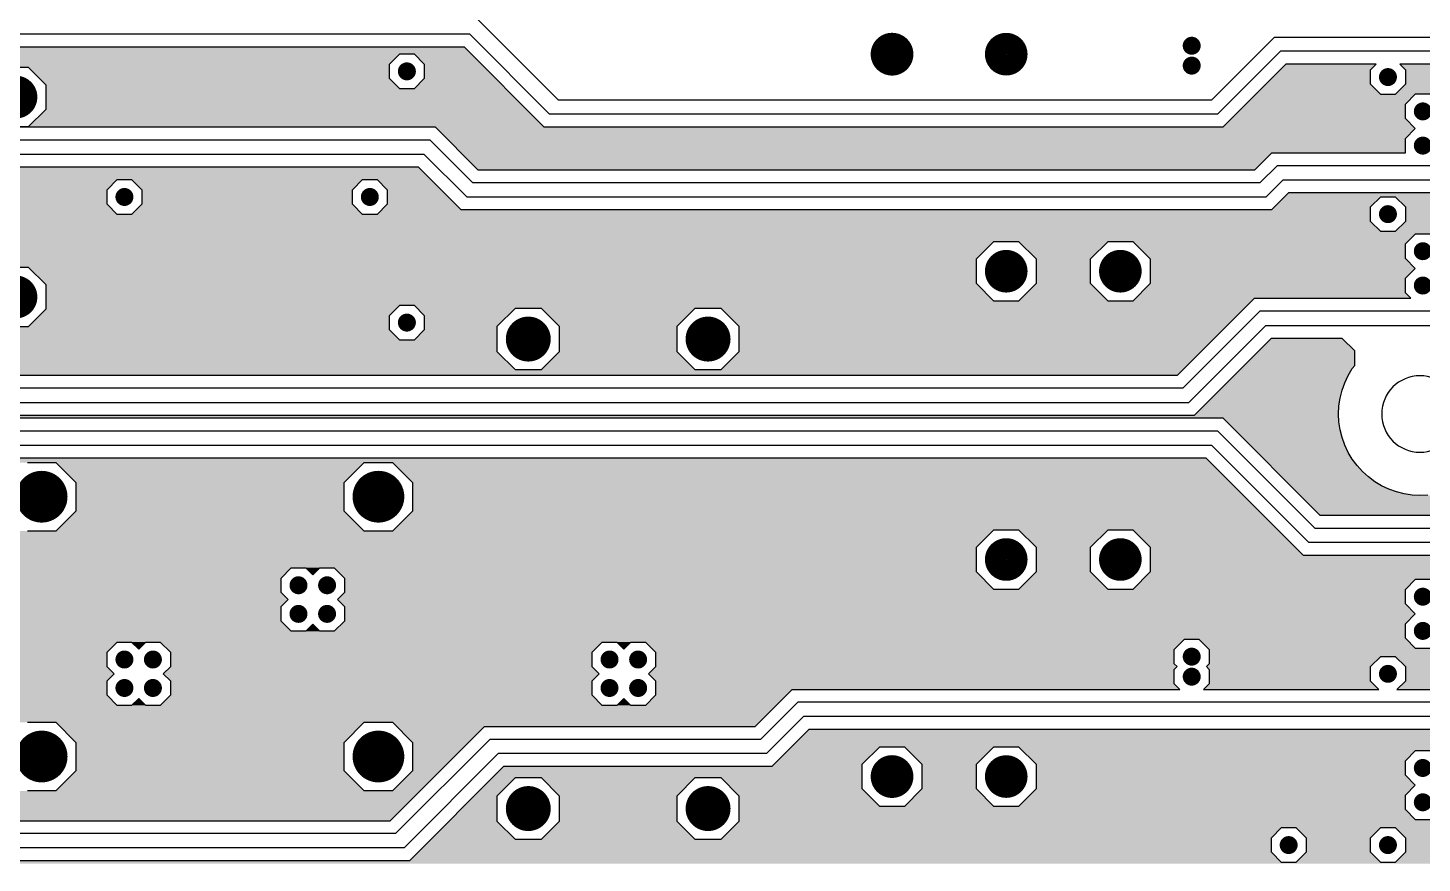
# Model space of a CAD drawing. Extents: x 295 to 953, y 10 to 290.
# Drawn here: x 591.1 to 693.4, y 134.8 to 196.1 of the extents above; entities that cross this region are included whole.
import ezdxf

# ---------------------------------------------------------------- set-up
doc = ezdxf.new("R2010")
doc.units = 0
doc.header["$LTSCALE"] = 5
doc.header["$MEASUREMENT"] = 0
doc.layers.get('0').update_dxf_attribs({"linetype": 'CONTINUOUS', "lineweight": 25})
doc.layers.add('L3-INT2_GBR', color=2, linetype='CONTINUOUS')

msp = doc.modelspace()

# ---------------------------------------------------------------- linework, layer by layer
at = {"color": 7}
for points, const_width in [([(655.31, 194.18, -1), (653.74, 194.18, -1)], 1.57), ([(663.69, 194.18, -1), (662.13, 194.18, -1)], 1.57), ([(676.86, 194.8, -1), (676.2, 194.8, -1)], 0.66), ([(619.23, 192.92, -1), (618.57, 192.92, -1)], 0.66), ([(676.86, 193.34, -1), (676.2, 193.34, -1)], 0.66), ([(590.98, 191.03, -1), (589.41, 191.03, -1)], 1.57), ([(691.27, 192.5, -1), (690.61, 192.5, -1)], 0.66), ([(693.83, 189.98, -1), (693.17, 189.98, -1)], 0.66), ([(693.83, 187.47, -1), (693.17, 187.47, -1)], 0.66), ([(598.49, 183.7, -1), (597.83, 183.7, -1)], 0.66), ([(616.51, 183.7, -1), (615.85, 183.7, -1)], 0.66), ([(691.27, 182.44, -1), (690.61, 182.44, -1)], 0.66), ([(693.83, 179.72, -1), (693.17, 179.72, -1)], 0.66), ([(663.69, 178.25, -1), (662.13, 178.25, -1)], 1.57), ([(672.07, 178.25, -1), (670.51, 178.25, -1)], 1.57), ([(590.98, 176.36, -1), (589.41, 176.36, -1)], 1.57), ([(693.83, 177.2, -1), (693.17, 177.2, -1)], 0.66), ([(619.23, 174.48, -1), (618.57, 174.48, -1)], 0.66), ([(628.64, 173.27, -1), (626.99, 173.27, -1)], 1.65), ([(641.84, 173.27, -1), (640.19, 173.27, -1)], 1.65), ([(593.03, 161.7, -1), (591.13, 161.7, -1)], 1.9), ([(617.76, 161.7, -1), (615.86, 161.7, -1)], 1.9), ([(663.69, 157.09, -1), (662.13, 157.09, -1)], 1.57), ([(672.07, 157.09, -1), (670.51, 157.09, -1)], 1.57), ([(611.27, 155.2, -1), (610.61, 155.2, -1)], 0.66), ([(613.37, 155.2, -1), (612.71, 155.2, -1)], 0.66), ([(693.83, 154.36, -1), (693.17, 154.36, -1)], 0.66), ([(611.27, 153.1, -1), (610.61, 153.1, -1)], 0.66), ([(613.37, 153.1, -1), (612.71, 153.1, -1)], 0.66), ([(693.83, 151.85, -1), (693.17, 151.85, -1)], 0.66), ([(676.86, 149.96, -1), (676.2, 149.96, -1)], 0.66), ([(598.49, 149.75, -1), (597.83, 149.75, -1)], 0.66), ([(600.58, 149.75, -1), (599.92, 149.75, -1)], 0.66), ([(634.11, 149.75, -1), (633.45, 149.75, -1)], 0.66), ([(636.21, 149.75, -1), (635.55, 149.75, -1)], 0.66), ([(676.86, 148.49, -1), (676.2, 148.49, -1)], 0.66), ([(691.27, 148.7, -1), (690.61, 148.7, -1)], 0.66), ([(598.49, 147.66, -1), (597.83, 147.66, -1)], 0.66), ([(600.58, 147.66, -1), (599.92, 147.66, -1)], 0.66), ([(634.11, 147.66, -1), (633.45, 147.66, -1)], 0.66), ([(636.21, 147.66, -1), (635.55, 147.66, -1)], 0.66), ([(593.03, 142.63, -1), (591.13, 142.63, -1)], 1.9), ([(617.76, 142.63, -1), (615.86, 142.63, -1)], 1.9), ([(655.31, 141.16, -1), (653.74, 141.16, -1)], 1.57), ([(663.69, 141.16, -1), (662.13, 141.16, -1)], 1.57), ([(693.83, 141.79, -1), (693.17, 141.79, -1)], 0.66), ([(628.64, 138.81, -1), (626.99, 138.81, -1)], 1.65), ([(641.84, 138.81, -1), (640.19, 138.81, -1)], 1.65), ([(693.83, 139.27, -1), (693.17, 139.27, -1)], 0.66), ([(683.98, 136.13, -1), (683.32, 136.13, -1)], 0.66), ([(691.27, 136.13, -1), (690.61, 136.13, -1)], 0.66)]:
    msp.add_lwpolyline(points, format="xyb", close=True, dxfattribs=dict(at, const_width=const_width))
at = {"layer": 'L3-INT2_GBR', "color": 7}
for p, q in [((630.01, 190.82), (623.93, 196.9)), ((623.51, 195.64), (562.33, 195.64)), ((623.51, 195.64), (629.38, 189.78)), ((623.12, 194.69), (562.72, 194.69)), ((628.99, 188.83), (623.12, 194.69)), ((682.61, 195.43), (678, 190.82)), ((682.61, 195.43), (732.27, 195.43)), ((617.62, 193.45), (618.37, 194.2)), ((618.37, 194.2), (619.43, 194.2)), ((619.43, 194.2), (620.18, 193.45)), ((678.43, 189.78), (683.04, 194.39)), ((731.83, 194.39), (683.04, 194.39)), ((589.29, 193.22), (591.1, 193.22)), ((591.1, 193.22), (592.38, 191.94)), ((617.62, 192.39), (617.62, 193.45)), ((620.18, 193.45), (620.18, 192.39)), ((683.43, 193.44), (678.82, 188.83)), ((690.07, 193.44), (683.43, 193.44)), ((689.66, 193.03), (690.07, 193.44)), ((689.66, 191.97), (689.66, 193.03)), ((691.81, 193.44), (692.22, 193.03)), ((697.53, 193.44), (691.81, 193.44)), ((692.22, 193.03), (692.22, 191.97)), ((592.38, 191.94), (592.38, 190.13)), ((618.37, 191.64), (617.62, 192.39)), ((619.43, 191.64), (618.37, 191.64)), ((620.18, 192.39), (619.43, 191.64)), ((690.41, 191.22), (689.66, 191.97)), ((692.22, 191.97), (691.47, 191.22)), ((630.01, 190.82), (678, 190.82)), ((691.47, 191.22), (690.41, 191.22)), ((692.22, 190.51), (692.97, 191.26)), ((692.22, 189.45), (692.22, 190.51)), ((692.97, 191.26), (694.03, 191.26)), ((592.38, 190.13), (591.1, 188.85)), ((678.43, 189.78), (629.38, 189.78)), ((692.95, 188.73), (692.22, 189.45)), ((531.34, 188.84), (620.97, 188.84)), ((591.1, 188.85), (589.29, 188.85)), ((620.97, 188.84), (624.12, 185.69)), ((678.82, 188.83), (628.99, 188.83)), ((692.22, 188), (692.95, 188.73)), ((531.73, 187.89), (620.58, 187.89)), ((623.72, 184.75), (620.58, 187.89)), ((692.22, 186.95), (692.22, 188)), ((532.15, 186.84), (620.14, 186.84)), ((623.29, 183.7), (620.14, 186.84)), ((681.17, 185.69), (682.42, 186.95)), ((682.42, 186.95), (692.22, 186.95)), ((619.75, 185.89), (559.42, 185.89)), ((622.89, 182.75), (619.75, 185.89)), ((624.12, 185.69), (681.17, 185.69)), ((682.82, 186), (681.56, 184.75)), ((682.82, 186), (711.52, 186)), ((596.88, 184.23), (597.63, 184.98)), ((597.63, 184.98), (598.69, 184.98)), ((598.69, 184.98), (599.44, 184.23)), ((614.9, 184.23), (615.65, 184.98)), ((615.65, 184.98), (616.71, 184.98)), ((616.71, 184.98), (617.46, 184.23)), ((623.72, 184.75), (681.56, 184.75)), ((683.25, 184.96), (681.99, 183.7)), ((683.25, 184.96), (711.09, 184.96)), ((596.88, 183.17), (596.88, 184.23)), ((599.44, 184.23), (599.44, 183.17)), ((614.9, 183.17), (614.9, 184.23)), ((617.46, 184.23), (617.46, 183.17)), ((623.29, 183.7), (681.99, 183.7)), ((683.64, 184.01), (682.39, 182.75)), ((710.7, 184.01), (683.64, 184.01)), ((689.66, 182.97), (690.41, 183.72)), ((690.41, 183.72), (691.47, 183.72)), ((691.47, 183.72), (692.22, 182.97)), ((597.63, 182.42), (596.88, 183.17)), ((598.69, 182.42), (597.63, 182.42)), ((599.44, 183.17), (598.69, 182.42)), ((615.65, 182.42), (614.9, 183.17)), ((616.71, 182.42), (615.65, 182.42)), ((617.46, 183.17), (616.71, 182.42)), ((682.39, 182.75), (622.89, 182.75)), ((689.66, 181.91), (689.66, 182.97)), ((692.22, 182.97), (692.22, 181.91)), ((690.41, 181.16), (689.66, 181.91)), ((692.22, 181.91), (691.47, 181.16)), ((660.72, 179.16), (662, 180.44)), ((662, 180.44), (663.81, 180.44)), ((663.81, 180.44), (665.1, 179.16)), ((669.1, 179.16), (670.39, 180.44)), ((670.39, 180.44), (672.2, 180.44)), ((672.2, 180.44), (673.48, 179.16)), ((691.47, 181.16), (690.41, 181.16)), ((692.22, 180.25), (692.97, 181)), ((692.22, 179.19), (692.22, 180.25)), ((692.97, 181), (694.03, 181)), ((692.95, 178.46), (692.22, 179.19)), ((589.29, 178.55), (591.1, 178.55)), ((591.1, 178.55), (592.38, 177.27)), ((660.72, 177.34), (660.72, 179.16)), ((665.1, 179.16), (665.1, 177.34)), ((669.1, 177.34), (669.1, 179.16)), ((673.48, 179.16), (673.48, 177.34)), ((692.22, 177.73), (692.95, 178.46)), ((592.38, 177.27), (592.38, 175.46)), ((662, 176.06), (660.72, 177.34)), ((665.1, 177.34), (663.81, 176.06)), ((670.39, 176.06), (669.1, 177.34)), ((673.48, 177.34), (672.2, 176.06)), ((692.22, 176.67), (692.22, 177.73)), ((675.49, 170.61), (681.15, 176.26)), ((681.15, 176.26), (692.63, 176.26)), ((692.63, 176.26), (692.22, 176.67)), ((592.38, 175.46), (591.1, 174.18)), ((617.62, 175.01), (618.37, 175.76)), ((618.37, 175.76), (619.43, 175.76)), ((619.43, 175.76), (620.18, 175.01)), ((625.54, 174.21), (626.87, 175.54)), ((626.87, 175.54), (628.75, 175.54)), ((628.75, 175.54), (630.08, 174.21)), ((638.74, 174.21), (640.07, 175.54)), ((640.07, 175.54), (641.95, 175.54)), ((641.95, 175.54), (643.28, 174.21)), ((663.81, 176.06), (662, 176.06)), ((672.2, 176.06), (670.39, 176.06)), ((675.88, 169.66), (681.54, 175.32)), ((733.54, 175.32), (681.54, 175.32)), ((591.1, 174.18), (589.29, 174.18)), ((617.62, 173.95), (617.62, 175.01)), ((620.18, 175.01), (620.18, 173.95)), ((625.54, 172.33), (625.54, 174.21)), ((630.08, 174.21), (630.08, 172.33)), ((638.74, 172.33), (638.74, 174.21)), ((643.28, 174.21), (643.28, 172.33)), ((681.98, 174.27), (676.32, 168.61)), ((681.98, 174.27), (733.11, 174.27)), ((618.37, 173.2), (617.62, 173.95)), ((619.43, 173.2), (618.37, 173.2)), ((620.18, 173.95), (619.43, 173.2)), ((682.37, 173.32), (676.71, 167.66)), ((687.58, 173.32), (682.37, 173.32)), ((688.5, 172.4), (687.58, 173.32)), ((626.87, 171), (625.54, 172.33)), ((630.08, 172.33), (628.75, 171)), ((640.07, 171), (638.74, 172.33)), ((643.28, 172.33), (641.95, 171)), ((688.5, 171.34), (688.5, 172.4)), ((628.75, 171), (626.87, 171)), ((641.95, 171), (640.07, 171)), ((688.02, 170.59), (688.32, 171.1)), ((688.32, 171.1), (688.5, 171.34)), ((565.23, 170.61), (675.49, 170.61)), ((687.57, 169.51), (687.77, 170.06)), ((687.77, 170.06), (688.02, 170.59)), ((675.88, 169.66), (564.84, 169.66)), ((687.34, 168.36), (687.43, 168.94)), ((687.43, 168.94), (687.57, 169.51)), ((564.21, 168.61), (676.32, 168.61)), ((687.31, 167.77), (687.34, 168.36)), ((676.71, 167.66), (563.82, 167.66)), ((577.65, 167.48), (678.81, 167.48)), ((678.81, 167.48), (685.95, 160.34)), ((687.34, 167.19), (687.31, 167.77)), ((687.43, 166.61), (687.34, 167.19)), ((578.04, 166.53), (678.42, 166.53)), ((685.56, 159.39), (678.42, 166.53)), ((687.57, 166.04), (687.43, 166.61)), ((687.77, 165.48), (687.57, 166.04)), ((678, 165.47), (578.46, 165.47)), ((678, 165.47), (685.12, 158.34)), ((688.02, 164.95), (687.77, 165.48)), ((688.32, 164.45), (688.02, 164.95)), ((677.6, 164.52), (578.85, 164.52)), ((591.04, 164.21), (593.12, 164.21)), ((593.12, 164.21), (594.6, 162.74)), ((614.29, 162.74), (615.77, 164.21)), ((615.77, 164.21), (617.85, 164.21)), ((617.85, 164.21), (619.32, 162.74)), ((684.73, 157.39), (677.6, 164.52)), ((688.67, 163.98), (688.32, 164.45)), ((689.06, 163.54), (688.67, 163.98)), ((689.5, 163.15), (689.06, 163.54)), ((689.97, 162.8), (689.5, 163.15)), ((690.47, 162.5), (689.97, 162.8)), ((594.6, 162.74), (594.6, 160.65)), ((614.29, 160.65), (614.29, 162.74)), ((619.32, 162.74), (619.32, 160.65)), ((691.01, 162.25), (690.47, 162.5)), ((691.56, 162.05), (691.01, 162.25)), ((692.13, 161.9), (691.56, 162.05)), ((692.71, 161.82), (692.13, 161.9)), ((693.29, 161.79), (692.71, 161.82)), ((693.88, 161.82), (693.29, 161.79)), ((594.6, 160.65), (593.12, 159.18)), ((615.77, 159.18), (614.29, 160.65)), ((619.32, 160.65), (617.85, 159.18)), ((685.95, 160.34), (729.91, 160.34)), ((593.12, 159.18), (591.04, 159.18)), ((617.85, 159.18), (615.77, 159.18)), ((660.72, 157.99), (662, 159.27)), ((662, 159.27), (663.81, 159.27)), ((663.81, 159.27), (665.1, 157.99)), ((669.1, 157.99), (670.39, 159.27)), ((670.39, 159.27), (672.2, 159.27)), ((672.2, 159.27), (673.48, 157.99)), ((685.56, 159.39), (768.3, 159.39)), ((660.72, 156.18), (660.72, 157.99)), ((665.1, 157.99), (665.1, 156.18)), ((669.1, 156.18), (669.1, 157.99)), ((673.48, 157.99), (673.48, 156.18)), ((768.73, 158.34), (685.12, 158.34)), ((722.82, 157.39), (684.73, 157.39)), ((609.66, 155.73), (610.41, 156.48)), ((609.66, 154.67), (609.66, 155.73)), ((610.41, 156.48), (611.47, 156.48)), ((611.47, 156.48), (611.99, 155.96)), ((611.99, 155.96), (612.51, 156.48)), ((612.51, 156.48), (613.57, 156.48)), ((613.57, 156.48), (614.31, 155.73)), ((614.31, 155.73), (614.31, 154.67)), ((662, 154.9), (660.72, 156.18)), ((665.1, 156.18), (663.81, 154.9)), ((670.39, 154.9), (669.1, 156.18)), ((673.48, 156.18), (672.2, 154.9)), ((692.22, 154.89), (692.97, 155.64)), ((692.97, 155.64), (694.03, 155.64)), ((610.18, 154.15), (609.66, 154.67)), ((614.31, 154.67), (613.8, 154.15)), ((663.81, 154.9), (662, 154.9)), ((672.2, 154.9), (670.39, 154.9)), ((692.22, 153.83), (692.22, 154.89)), ((609.66, 153.63), (610.18, 154.15)), ((609.66, 152.57), (609.66, 153.63)), ((613.8, 154.15), (614.31, 153.63)), ((614.31, 153.63), (614.31, 152.57)), ((692.95, 153.1), (692.22, 153.83)), ((610.41, 151.82), (609.66, 152.57)), ((614.31, 152.57), (613.57, 151.82)), ((692.22, 152.38), (692.95, 153.1)), ((611.47, 151.82), (610.41, 151.82)), ((611.99, 152.34), (611.47, 151.82)), ((612.51, 151.82), (611.99, 152.34)), ((613.57, 151.82), (612.51, 151.82)), ((692.22, 151.32), (692.22, 152.38)), ((596.88, 150.28), (597.63, 151.03)), ((597.63, 151.03), (598.69, 151.03)), ((598.69, 151.03), (599.21, 150.51)), ((599.21, 150.51), (599.72, 151.03)), ((599.72, 151.03), (600.78, 151.03)), ((600.78, 151.03), (601.53, 150.28)), ((632.5, 150.28), (633.25, 151.03)), ((633.25, 151.03), (634.31, 151.03)), ((634.31, 151.03), (634.83, 150.51)), ((634.83, 150.51), (635.35, 151.03)), ((635.35, 151.03), (636.41, 151.03)), ((636.41, 151.03), (637.16, 150.28)), ((675.25, 150.49), (676, 151.24)), ((676, 151.24), (677.06, 151.24)), ((677.06, 151.24), (677.81, 150.49)), ((692.97, 150.57), (692.22, 151.32)), ((694.03, 150.57), (692.97, 150.57)), ((596.88, 149.22), (596.88, 150.28)), ((601.53, 150.28), (601.53, 149.22)), ((632.5, 149.22), (632.5, 150.28)), ((637.16, 150.28), (637.16, 149.22)), ((675.25, 149.43), (675.25, 150.49)), ((677.81, 150.49), (677.81, 149.43)), ((689.66, 149.23), (690.41, 149.98)), ((690.41, 149.98), (691.47, 149.98)), ((691.47, 149.98), (692.22, 149.23)), ((597.4, 148.7), (596.88, 149.22)), ((596.88, 148.19), (597.4, 148.7)), ((601.53, 149.22), (601.01, 148.7)), ((601.01, 148.7), (601.53, 148.19)), ((633.02, 148.7), (632.5, 149.22)), ((632.5, 148.19), (633.02, 148.7)), ((637.16, 149.22), (636.64, 148.7)), ((636.64, 148.7), (637.16, 148.19)), ((675.45, 149.23), (675.25, 149.43)), ((675.25, 149.02), (675.45, 149.23)), ((675.25, 147.96), (675.25, 149.02)), ((677.81, 149.43), (677.61, 149.23)), ((677.61, 149.23), (677.81, 149.02)), ((677.81, 149.02), (677.81, 147.96)), ((689.66, 148.17), (689.66, 149.23)), ((692.22, 149.23), (692.22, 148.17)), ((596.88, 147.13), (596.88, 148.19)), ((601.53, 148.19), (601.53, 147.13)), ((632.5, 147.13), (632.5, 148.19)), ((637.16, 148.19), (637.16, 147.13)), ((644.48, 144.83), (647.2, 147.56)), ((647.2, 147.56), (675.66, 147.56)), ((675.66, 147.56), (675.25, 147.96)), ((677.81, 147.96), (677.4, 147.56)), ((677.4, 147.56), (690.28, 147.56)), ((690.28, 147.56), (689.66, 148.17)), ((692.22, 148.17), (691.6, 147.56)), ((691.6, 147.56), (697.74, 147.56)), ((597.63, 146.38), (596.88, 147.13)), ((599.21, 146.89), (598.69, 146.38)), ((599.72, 146.38), (599.21, 146.89)), ((601.53, 147.13), (600.78, 146.38)), ((633.25, 146.38), (632.5, 147.13)), ((634.83, 146.89), (634.31, 146.38)), ((635.35, 146.38), (634.83, 146.89)), ((637.16, 147.13), (636.41, 146.38)), ((644.87, 143.88), (647.6, 146.61)), ((738.75, 146.61), (647.6, 146.61)), ((598.69, 146.38), (597.63, 146.38)), ((600.78, 146.38), (599.72, 146.38)), ((634.31, 146.38), (633.25, 146.38)), ((636.41, 146.38), (635.35, 146.38)), ((645.31, 142.84), (648.03, 145.56)), ((739.19, 145.56), (648.03, 145.56)), ((591.04, 145.14), (593.12, 145.14)), ((593.12, 145.14), (594.6, 143.67)), ((614.29, 143.67), (615.77, 145.14)), ((615.77, 145.14), (617.85, 145.14)), ((617.67, 137.92), (624.59, 144.83)), ((617.85, 145.14), (619.32, 143.67)), ((624.59, 144.83), (644.48, 144.83)), ((648.42, 144.61), (645.7, 141.89)), ((739.58, 144.61), (648.42, 144.61)), ((594.6, 143.67), (594.6, 141.58)), ((614.29, 141.58), (614.29, 143.67)), ((618.07, 136.97), (624.98, 143.88)), ((619.32, 143.67), (619.32, 141.58)), ((644.87, 143.88), (624.98, 143.88)), ((652.34, 142.07), (653.62, 143.35)), ((653.62, 143.35), (655.43, 143.35)), ((655.43, 143.35), (656.71, 142.07)), ((660.72, 142.07), (662, 143.35)), ((662, 143.35), (663.81, 143.35)), ((663.81, 143.35), (665.1, 142.07)), ((618.69, 135.92), (625.61, 142.84)), ((645.31, 142.84), (625.61, 142.84)), ((692.22, 142.32), (692.97, 143.07)), ((692.22, 141.26), (692.22, 142.32)), ((692.97, 143.07), (694.03, 143.07)), ((594.6, 141.58), (593.12, 140.11)), ((615.77, 140.11), (614.29, 141.58)), ((619.32, 141.58), (617.85, 140.11)), ((626, 141.89), (619.09, 134.97)), ((645.7, 141.89), (626, 141.89)), ((652.34, 140.25), (652.34, 142.07)), ((656.71, 142.07), (656.71, 140.25)), ((660.72, 140.25), (660.72, 142.07)), ((665.1, 142.07), (665.1, 140.25)), ((625.54, 139.75), (626.87, 141.08)), ((626.87, 141.08), (628.75, 141.08)), ((628.75, 141.08), (630.08, 139.75)), ((638.74, 139.75), (640.07, 141.08)), ((640.07, 141.08), (641.95, 141.08)), ((641.95, 141.08), (643.28, 139.75)), ((692.95, 140.53), (692.22, 141.26)), ((692.22, 139.8), (692.95, 140.53)), ((593.12, 140.11), (591.04, 140.11)), ((617.85, 140.11), (615.77, 140.11)), ((625.54, 137.87), (625.54, 139.75)), ((630.08, 139.75), (630.08, 137.87)), ((638.74, 137.87), (638.74, 139.75)), ((643.28, 139.75), (643.28, 137.87)), ((653.62, 138.97), (652.34, 140.25)), ((656.71, 140.25), (655.43, 138.97)), ((662, 138.97), (660.72, 140.25)), ((665.1, 140.25), (663.81, 138.97)), ((692.22, 138.74), (692.22, 139.8)), ((655.43, 138.97), (653.62, 138.97)), ((663.81, 138.97), (662, 138.97)), ((692.97, 137.99), (692.22, 138.74)), ((581.59, 137.92), (617.67, 137.92)), ((626.87, 136.54), (625.54, 137.87)), ((630.08, 137.87), (628.75, 136.54)), ((640.07, 136.54), (638.74, 137.87)), ((643.28, 137.87), (641.95, 136.54)), ((682.38, 136.66), (683.12, 137.41)), ((683.12, 137.41), (684.18, 137.41)), ((684.18, 137.41), (684.93, 136.66)), ((689.66, 136.66), (690.41, 137.41)), ((690.41, 137.41), (691.47, 137.41)), ((691.47, 137.41), (692.22, 136.66)), ((694.03, 137.99), (692.97, 137.99)), ((618.07, 136.97), (581.2, 136.97)), ((628.75, 136.54), (626.87, 136.54)), ((641.95, 136.54), (640.07, 136.54)), ((682.38, 135.6), (682.38, 136.66)), ((684.93, 136.66), (684.93, 135.6)), ((689.66, 135.6), (689.66, 136.66)), ((692.22, 136.66), (692.22, 135.6)), ((618.69, 135.92), (580.77, 135.92)), ((683.12, 134.85), (682.38, 135.6)), ((684.93, 135.6), (684.18, 134.85)), ((690.41, 134.85), (689.66, 135.6)), ((692.22, 135.6), (691.47, 134.85)), ((619.09, 134.97), (580.37, 134.97)), ((684.18, 134.85), (683.12, 134.85)), ((691.47, 134.85), (690.41, 134.85))]:
    msp.add_line(p, q, dxfattribs=at)
for start, end in [(0, 180), (180, 0)]:
    msp.add_arc((693.29, 167.77), 2.81, start, end, dxfattribs=at)
for points in [[(623.62, 194.2), (623.12, 194.69), (562.22, 194.2), (562.72, 194.69)], [(623.12, 194.69), (623.12, 194.69), (618.37, 194.69), (623.12, 194.69)], [(618.02, 193.85), (618.03, 193.86), (531.7, 193.85), (531.7, 193.86)], [(618.03, 193.86), (618.03, 193.86), (557.81, 193.86), (561.88, 193.86)], [(618.03, 193.86), (618.37, 194.2), (561.88, 193.86), (562.22, 194.2)], [(618.02, 193.85), (618.02, 193.85), (573.08, 193.85), (571.27, 193.85)], [(617.62, 193.45), (618.02, 193.85), (573.48, 193.45), (573.08, 193.85)], [(623.62, 194.2), (623.62, 194.2), (619.43, 194.2), (618.37, 194.2)], [(624.37, 193.45), (623.62, 194.2), (620.18, 193.45), (619.43, 194.2)], [(617.62, 193.22), (617.62, 193.45), (573.71, 193.22), (573.48, 193.45)], [(617.62, 193.22), (617.62, 193.22), (591.1, 193.22), (589.29, 193.22)], [(617.62, 192.39), (617.62, 193.22), (591.93, 192.39), (591.1, 193.22)], [(625.43, 192.39), (624.37, 193.45), (620.18, 192.39), (620.18, 193.45)], [(689.66, 191.97), (689.66, 193.03), (681.97, 191.97), (683.03, 193.03)], [(689.66, 193.03), (690.07, 193.44), (683.03, 193.03), (683.43, 193.44)], [(690.07, 193.44), (690.07, 193.44), (683.43, 193.44), (690.07, 193.44)], [(697.12, 193.03), (697.53, 193.44), (692.22, 193.03), (691.81, 193.44)], [(697.53, 193.44), (697.53, 193.44), (691.81, 193.44), (697.53, 193.44)], [(697.12, 191.97), (697.12, 193.03), (692.22, 191.97), (692.22, 193.03)], [(618.08, 191.94), (617.62, 192.39), (592.38, 191.94), (591.93, 192.39)], [(618.37, 191.64), (618.08, 191.94), (592.38, 191.64), (592.38, 191.94)], [(627.69, 190.13), (626.18, 191.64), (592.38, 190.13), (592.38, 191.64)], [(626.18, 191.64), (625.43, 192.39), (619.43, 191.64), (620.18, 192.39)], [(690.41, 191.22), (689.66, 191.97), (681.22, 191.22), (681.97, 191.97)], [(697.83, 191.26), (697.12, 191.97), (691.52, 191.26), (692.22, 191.97)], [(692.22, 189.45), (692.22, 190.51), (679.45, 189.45), (680.51, 190.51)], [(692.22, 190.51), (692.93, 191.22), (680.51, 190.51), (681.22, 191.22)], [(692.93, 191.22), (692.97, 191.26), (691.47, 191.22), (691.52, 191.26)], [(697.83, 191.26), (697.83, 191.26), (694.03, 191.26), (692.97, 191.26)], [(628.97, 188.85), (627.69, 190.13), (591.1, 188.85), (592.38, 190.13)], [(692.85, 188.83), (692.22, 189.45), (678.82, 188.83), (679.45, 189.45)], [(628.98, 188.84), (628.97, 188.85), (526.69, 188.84), (526.69, 188.85)], [(628.98, 188.84), (628.98, 188.84), (620.97, 188.84), (531.34, 188.84)], [(628.99, 188.83), (628.98, 188.84), (620.98, 188.83), (620.97, 188.84)], [(692.95, 188.73), (692.85, 188.83), (621.08, 188.73), (620.98, 188.83)], [(692.22, 188), (692.95, 188.73), (621.81, 188), (621.08, 188.73)], [(692.22, 186.95), (692.22, 188), (622.86, 186.95), (621.81, 188)], [(681.17, 185.69), (682.42, 186.95), (624.12, 185.69), (622.86, 186.95)], [(619.95, 185.69), (619.75, 185.89), (559.62, 185.69), (559.42, 185.89)], [(619.75, 185.89), (619.75, 185.89), (559.42, 185.89), (564.98, 185.89)], [(620.67, 184.98), (619.95, 185.69), (559.62, 184.98), (559.62, 185.69)], [(619.75, 185.89), (619.75, 185.89), (618.37, 185.89), (619.75, 185.89)], [(596.88, 184.23), (597.29, 184.64), (559.21, 184.23), (559.62, 184.64)], [(597.29, 184.64), (597.63, 184.98), (559.62, 184.64), (559.62, 184.98)], [(615.65, 184.98), (615.65, 184.98), (598.69, 184.98), (597.63, 184.98)], [(614.9, 184.23), (615.65, 184.98), (599.44, 184.23), (598.69, 184.98)], [(620.67, 184.98), (620.67, 184.98), (616.71, 184.98), (615.65, 184.98)], [(621.42, 184.23), (620.67, 184.98), (617.46, 184.23), (616.71, 184.98)], [(596.88, 183.51), (596.88, 183.89), (530.16, 183.51), (530.54, 183.89)], [(596.88, 183.89), (596.88, 183.89), (558.02, 183.89), (558.87, 183.89)], [(596.88, 183.51), (596.88, 183.51), (559.08, 183.51), (558.02, 183.51)], [(596.88, 183.89), (596.88, 184.23), (558.87, 183.89), (559.21, 184.23)], [(596.88, 183.17), (596.88, 183.51), (559.42, 183.17), (559.08, 183.51)], [(614.9, 183.17), (614.9, 184.23), (599.44, 183.17), (599.44, 184.23)], [(622.48, 183.17), (621.42, 184.23), (617.46, 183.17), (617.46, 184.23)], [(689.66, 182.97), (690.41, 183.72), (682.61, 182.97), (683.36, 183.72)], [(710.98, 183.72), (710.7, 184.01), (683.36, 183.72), (683.64, 184.01)], [(697.87, 183.72), (697.87, 183.72), (691.47, 183.72), (690.41, 183.72)], [(697.12, 182.97), (697.87, 183.72), (692.22, 182.97), (691.47, 183.72)], [(597.29, 182.76), (596.88, 183.17), (559.83, 182.76), (559.42, 183.17)], [(597.63, 182.42), (597.29, 182.76), (559.83, 182.42), (559.83, 182.76)], [(689.66, 181.91), (689.66, 182.42), (559.83, 181.91), (559.83, 182.42)], [(615.65, 182.42), (614.9, 183.17), (598.69, 182.42), (599.44, 183.17)], [(689.66, 182.42), (689.66, 182.75), (616.71, 182.42), (617.04, 182.75)], [(622.89, 182.75), (622.48, 183.17), (617.04, 182.75), (617.46, 183.17)], [(689.66, 182.75), (689.66, 182.75), (670.39, 182.75), (682.39, 182.75)], [(689.66, 182.75), (689.66, 182.97), (682.39, 182.75), (682.61, 182.97)], [(697.12, 181.91), (697.12, 182.97), (692.22, 181.91), (692.22, 182.97)], [(690.41, 181.16), (689.87, 181.7), (559.29, 181.16), (559.83, 181.7)], [(689.87, 181.7), (689.66, 181.91), (559.83, 181.7), (559.83, 181.91)], [(697.87, 181.16), (697.12, 181.91), (691.47, 181.16), (692.22, 181.91)], [(660.75, 179.19), (662, 180.44), (525.84, 179.19), (527.09, 180.44)], [(692.41, 180.44), (692.93, 180.95), (527.09, 180.44), (527.6, 180.95)], [(692.93, 180.95), (692.97, 181), (559.08, 180.95), (559.13, 181)], [(713.71, 181), (713.54, 181.16), (559.13, 181), (559.29, 181.16)], [(670.39, 180.44), (670.39, 180.44), (663.81, 180.44), (662, 180.44)], [(669.1, 179.16), (670.39, 180.44), (665.1, 179.16), (663.81, 180.44)], [(692.41, 180.44), (692.41, 180.44), (672.2, 180.44), (670.39, 180.44)], [(692.22, 180.25), (692.41, 180.44), (672.39, 180.25), (672.2, 180.44)], [(692.22, 179.19), (692.22, 180.25), (673.45, 179.19), (672.39, 180.25)], [(704.92, 181), (704.92, 181), (694.03, 181), (692.97, 181)], [(660.72, 179.16), (660.75, 179.19), (524.05, 179.16), (524.02, 179.19)], [(660.75, 179.19), (660.75, 179.19), (524.02, 179.19), (525.84, 179.19)], [(692.26, 179.16), (692.22, 179.19), (673.48, 179.16), (673.45, 179.19)], [(660.72, 178.75), (660.72, 179.16), (524.46, 178.75), (524.05, 179.16)], [(660.72, 178.55), (660.72, 178.75), (524.46, 178.55), (524.46, 178.75)], [(660.72, 178.55), (660.72, 178.55), (591.1, 178.55), (589.29, 178.55)], [(660.72, 177.34), (660.72, 178.55), (592.31, 177.34), (591.1, 178.55)], [(669.1, 177.34), (669.1, 179.16), (665.1, 177.34), (665.1, 179.16)], [(692.95, 178.46), (692.26, 179.16), (673.48, 178.46), (673.48, 179.16)], [(692.22, 177.73), (692.95, 178.46), (673.48, 177.73), (673.48, 178.46)], [(660.8, 177.27), (660.72, 177.34), (592.38, 177.27), (592.31, 177.34)], [(662, 176.06), (660.8, 177.27), (592.38, 176.06), (592.38, 177.27)], [(670.39, 176.06), (669.1, 177.34), (663.81, 176.06), (665.1, 177.34)], [(692.22, 176.67), (692.22, 177.34), (672.81, 176.67), (673.48, 177.34)], [(692.22, 177.34), (692.22, 177.73), (673.48, 177.34), (673.48, 177.73)], [(680.95, 176.06), (681.15, 176.26), (672.2, 176.06), (672.4, 176.26)], [(692.63, 176.26), (692.22, 176.67), (672.4, 176.26), (672.81, 176.67)], [(617.62, 175.01), (618.08, 175.46), (591.93, 175.01), (592.38, 175.46)], [(680.64, 175.76), (680.95, 176.06), (592.38, 175.76), (592.38, 176.06)], [(618.08, 175.46), (618.37, 175.76), (592.38, 175.46), (592.38, 175.76)], [(680.64, 175.76), (680.64, 175.76), (619.43, 175.76), (618.37, 175.76)], [(680.42, 175.54), (680.64, 175.76), (619.65, 175.54), (619.43, 175.76)], [(626.34, 175.01), (626.87, 175.54), (620.18, 175.01), (619.65, 175.54)], [(640.07, 175.54), (640.07, 175.54), (628.75, 175.54), (626.87, 175.54)], [(638.74, 174.21), (640.07, 175.54), (630.08, 174.21), (628.75, 175.54)], [(680.42, 175.54), (680.42, 175.54), (641.95, 175.54), (640.07, 175.54)], [(679.09, 174.21), (680.42, 175.54), (643.28, 174.21), (641.95, 175.54)], [(617.62, 173.95), (617.62, 174.18), (573.48, 173.95), (573.71, 174.18)], [(617.62, 174.18), (617.62, 175.01), (591.1, 174.18), (591.93, 175.01)], [(625.54, 174.21), (626.34, 175.01), (620.18, 174.21), (620.18, 175.01)], [(625.54, 173.95), (625.54, 174.21), (620.18, 173.95), (620.18, 174.21)], [(638.74, 172.33), (638.74, 174.21), (630.08, 172.33), (630.08, 174.21)], [(677.21, 172.33), (679.09, 174.21), (643.28, 172.33), (643.28, 174.21)], [(618.37, 173.2), (618.02, 173.55), (562.64, 173.2), (562.29, 173.55)], [(625.54, 172.33), (625.54, 173.2), (563.51, 172.33), (562.64, 173.2)], [(618.02, 173.55), (617.62, 173.95), (573.08, 173.55), (573.48, 173.95)], [(625.54, 173.2), (625.54, 173.95), (619.43, 173.2), (620.18, 173.95)], [(688.5, 172.4), (687.58, 173.32), (681.45, 172.4), (682.37, 173.32)], [(687.58, 173.32), (687.58, 173.32), (682.37, 173.32), (687.58, 173.32)], [(626.87, 171), (625.54, 172.33), (564.84, 171), (563.51, 172.33)], [(640.07, 171), (638.74, 172.33), (628.75, 171), (630.08, 172.33)], [(675.88, 171), (677.21, 172.33), (641.95, 171), (643.28, 172.33)], [(688.5, 171.34), (688.5, 172.4), (680.4, 171.34), (681.45, 172.4)], [(675.49, 170.61), (675.88, 171), (565.23, 170.61), (564.84, 171)], [(688.02, 170.59), (688.32, 171.1), (679.64, 170.59), (680.15, 171.1)], [(688.32, 171.1), (688.5, 171.34), (680.15, 171.1), (680.4, 171.34)], [(687.57, 169.51), (687.77, 170.06), (678.56, 169.51), (679.11, 170.06)], [(687.77, 170.06), (688.02, 170.59), (679.11, 170.06), (679.64, 170.59)], [(687.34, 168.36), (687.43, 168.94), (677.41, 168.36), (677.99, 168.94)], [(687.43, 168.94), (687.57, 169.51), (677.99, 168.94), (678.56, 169.51)], [(687.31, 167.77), (687.34, 168.36), (676.82, 167.77), (677.41, 168.36)], [(687.33, 167.48), (687.32, 167.66), (526.24, 167.48), (526.06, 167.66)], [(687.33, 167.48), (687.33, 167.48), (678.81, 167.48), (577.65, 167.48)], [(687.32, 167.66), (687.31, 167.77), (676.71, 167.66), (676.82, 167.77)], [(687.34, 167.19), (687.33, 167.48), (679.1, 167.19), (678.81, 167.48)], [(687.43, 166.61), (687.34, 167.19), (679.68, 166.61), (679.1, 167.19)], [(687.57, 166.04), (687.43, 166.61), (680.25, 166.04), (679.68, 166.61)], [(687.77, 165.48), (687.57, 166.04), (680.8, 165.48), (680.25, 166.04)], [(688.02, 164.95), (687.77, 165.48), (681.34, 164.95), (680.8, 165.48)], [(688.32, 164.45), (688.02, 164.95), (681.84, 164.45), (681.34, 164.95)], [(677.91, 164.21), (677.6, 164.52), (578.55, 164.21), (578.85, 164.52)], [(615.77, 164.21), (615.77, 164.21), (593.12, 164.21), (591.04, 164.21)], [(614.29, 162.74), (615.77, 164.21), (594.6, 162.74), (593.12, 164.21)], [(677.91, 164.21), (677.91, 164.21), (617.85, 164.21), (615.77, 164.21)], [(679.38, 162.74), (677.91, 164.21), (619.32, 162.74), (617.85, 164.21)], [(677.6, 164.52), (677.6, 164.52), (670.39, 164.52), (677.6, 164.52)], [(688.67, 163.98), (688.32, 164.45), (682.31, 163.98), (681.84, 164.45)], [(689.06, 163.54), (688.67, 163.98), (682.75, 163.54), (682.31, 163.98)], [(689.5, 163.15), (689.06, 163.54), (683.14, 163.15), (682.75, 163.54)], [(689.97, 162.8), (689.5, 163.15), (683.49, 162.8), (683.14, 163.15)], [(690.47, 162.5), (689.97, 162.8), (683.79, 162.5), (683.49, 162.8)], [(614.29, 160.65), (614.29, 162.74), (594.6, 160.65), (594.6, 162.74)], [(681.47, 160.65), (679.38, 162.74), (619.32, 160.65), (619.32, 162.74)], [(691.01, 162.25), (690.47, 162.5), (684.04, 162.25), (683.79, 162.5)], [(691.56, 162.05), (691.01, 162.25), (684.24, 162.05), (684.04, 162.25)], [(692.13, 161.9), (691.56, 162.05), (684.38, 161.9), (684.24, 162.05)], [(692.71, 161.82), (692.13, 161.9), (684.47, 161.82), (684.38, 161.9)], [(693.29, 161.79), (692.71, 161.82), (684.5, 161.79), (684.47, 161.82)], [(729.5, 160.75), (729.5, 161.79), (685.54, 160.75), (684.5, 161.79)], [(729.5, 161.79), (729.5, 161.81), (693.29, 161.79), (693.6, 161.81)], [(729.91, 160.34), (729.5, 160.75), (685.95, 160.34), (685.54, 160.75)], [(615.77, 159.18), (614.29, 160.65), (593.12, 159.18), (594.6, 160.65)], [(682.85, 159.27), (681.47, 160.65), (617.94, 159.27), (619.32, 160.65)], [(661.61, 158.88), (661.91, 159.18), (506.84, 158.88), (506.84, 159.18)], [(661.61, 158.88), (661.61, 158.88), (523.37, 158.88), (521.84, 158.88)], [(660.72, 157.99), (661.61, 158.88), (524.26, 157.99), (523.37, 158.88)], [(615.77, 159.18), (615.77, 159.18), (591.04, 159.18), (593.12, 159.18)], [(661.91, 159.18), (661.91, 159.18), (615.77, 159.18), (617.85, 159.18)], [(661.91, 159.18), (662, 159.27), (617.85, 159.18), (617.94, 159.27)], [(670.39, 159.27), (670.39, 159.27), (663.81, 159.27), (662, 159.27)], [(669.1, 157.99), (670.39, 159.27), (665.1, 157.99), (663.81, 159.27)], [(682.85, 159.27), (682.85, 159.27), (672.2, 159.27), (670.39, 159.27)], [(684.13, 157.99), (682.85, 159.27), (673.48, 157.99), (672.2, 159.27)], [(660.72, 157.79), (660.72, 157.99), (524.46, 157.79), (524.26, 157.99)], [(660.72, 156.48), (660.72, 157.79), (524.46, 156.48), (524.46, 157.79)], [(669.1, 156.18), (669.1, 157.99), (665.1, 156.18), (665.1, 157.99)], [(684.73, 157.39), (684.13, 157.99), (673.48, 157.39), (673.48, 157.99)], [(722.82, 156.69), (722.82, 157.39), (673.48, 156.69), (673.48, 157.39)], [(718.45, 156.18), (718.96, 156.69), (673.48, 156.18), (673.48, 156.69)], [(610.2, 156.27), (610.41, 156.48), (524.46, 156.27), (524.46, 156.48)], [(610.2, 156.27), (610.2, 156.27), (554.68, 156.27), (553.62, 156.27)], [(609.66, 155.73), (610.2, 156.27), (555.22, 155.73), (554.68, 156.27)], [(609.66, 155.52), (609.66, 155.73), (555.43, 155.52), (555.22, 155.73)], [(612.51, 156.48), (612.51, 156.48), (611.47, 156.48), (610.41, 156.48)], [(611.99, 155.96), (612.51, 156.48), (611.99, 155.96), (611.47, 156.48)], [(660.72, 156.48), (660.72, 156.48), (613.57, 156.48), (612.51, 156.48)], [(660.72, 156.18), (660.72, 156.48), (613.86, 156.18), (613.57, 156.48)], [(661.17, 155.73), (660.72, 156.18), (614.31, 155.73), (613.86, 156.18)], [(662, 154.9), (661.17, 155.73), (614.31, 154.9), (614.31, 155.73)], [(670.39, 154.9), (669.1, 156.18), (663.81, 154.9), (665.1, 156.18)], [(692.23, 154.9), (692.97, 155.64), (672.2, 154.9), (672.94, 155.64)], [(718.21, 155.64), (718.21, 155.94), (672.94, 155.64), (673.24, 155.94)], [(718.21, 155.94), (718.45, 156.18), (673.24, 155.94), (673.48, 156.18)], [(704.92, 155.64), (704.92, 155.64), (694.03, 155.64), (692.97, 155.64)], [(609.66, 154.67), (609.66, 155.52), (555.43, 154.67), (555.43, 155.52)], [(609.87, 154.46), (609.66, 154.67), (555.43, 154.46), (555.43, 154.67)], [(692.22, 154.15), (692.22, 154.67), (613.8, 154.15), (614.31, 154.67)], [(692.22, 154.89), (692.23, 154.9), (614.31, 154.89), (614.31, 154.9)], [(692.22, 154.67), (692.22, 154.89), (614.31, 154.67), (614.31, 154.89)], [(610.08, 154.05), (610.18, 154.15), (555.02, 154.05), (555.12, 154.15)], [(609.66, 153.63), (610.08, 154.05), (555.43, 153.63), (555.02, 154.05)], [(610.18, 154.15), (609.87, 154.46), (555.12, 154.15), (555.43, 154.46)], [(609.66, 152.57), (609.66, 153.63), (555.43, 152.57), (555.43, 153.63)], [(692.22, 153.83), (692.22, 154.15), (614.12, 153.83), (613.8, 154.15)], [(692.42, 153.63), (692.22, 153.83), (614.31, 153.63), (614.12, 153.83)], [(692.95, 153.1), (692.42, 153.63), (614.31, 153.1), (614.31, 153.63)], [(610.41, 151.82), (609.66, 152.57), (554.68, 151.82), (555.43, 152.57)], [(692.22, 152.38), (692.42, 152.57), (614.12, 152.38), (614.31, 152.57)], [(692.42, 152.57), (692.95, 153.1), (614.31, 152.57), (614.31, 153.1)], [(692.22, 151.32), (692.22, 151.82), (532.13, 151.32), (531.63, 151.82)], [(612.51, 151.82), (611.99, 152.34), (611.47, 151.82), (611.99, 152.34)], [(692.22, 151.82), (692.22, 152.38), (613.57, 151.82), (614.12, 152.38)], [(692.3, 151.24), (692.22, 151.32), (532.21, 151.24), (532.13, 151.32)], [(675.79, 151.03), (676, 151.24), (532.42, 151.03), (532.21, 151.24)], [(596.88, 150.28), (597.63, 151.03), (533.17, 150.28), (532.42, 151.03)], [(599.72, 151.03), (599.72, 151.03), (598.69, 151.03), (597.63, 151.03)], [(599.21, 150.51), (599.72, 151.03), (599.21, 150.51), (598.69, 151.03)], [(633.25, 151.03), (633.25, 151.03), (600.78, 151.03), (599.72, 151.03)], [(632.5, 150.28), (633.25, 151.03), (601.53, 150.28), (600.78, 151.03)], [(635.35, 151.03), (635.35, 151.03), (634.31, 151.03), (633.25, 151.03)], [(634.83, 150.51), (635.35, 151.03), (634.83, 150.51), (634.31, 151.03)], [(675.79, 151.03), (675.79, 151.03), (636.41, 151.03), (635.35, 151.03)], [(675.25, 150.49), (675.79, 151.03), (636.95, 150.49), (636.41, 151.03)], [(692.3, 151.24), (692.3, 151.24), (677.06, 151.24), (676, 151.24)], [(692.97, 150.57), (692.3, 151.24), (677.73, 150.57), (677.06, 151.24)], [(726.59, 150.49), (726.59, 150.57), (677.81, 150.49), (677.73, 150.57)], [(596.88, 149.22), (596.88, 150.28), (534.23, 149.22), (533.17, 150.28)], [(632.5, 149.22), (632.5, 150.28), (601.53, 149.22), (601.53, 150.28)], [(675.25, 150.28), (675.25, 150.49), (637.16, 150.28), (636.95, 150.49)], [(675.25, 149.43), (675.25, 150.28), (637.16, 149.43), (637.16, 150.28)], [(726.59, 149.98), (726.59, 150.49), (677.81, 149.98), (677.81, 150.49)], [(689.86, 149.43), (690.41, 149.98), (677.81, 149.43), (677.81, 149.98)], [(697.87, 149.98), (697.87, 149.98), (691.47, 149.98), (690.41, 149.98)], [(697.12, 149.23), (697.87, 149.98), (692.22, 149.23), (691.47, 149.98)], [(597.4, 148.7), (596.88, 149.22), (534.75, 148.7), (534.23, 149.22)], [(596.88, 148.19), (597.4, 148.7), (535.27, 148.19), (534.75, 148.7)], [(633.02, 148.7), (632.5, 149.22), (601.01, 148.7), (601.53, 149.22)], [(632.5, 148.19), (633.02, 148.7), (601.53, 148.19), (601.01, 148.7)], [(675.25, 148.7), (675.25, 149.02), (636.64, 148.7), (636.96, 149.02)], [(675.25, 148.19), (675.25, 148.7), (637.16, 148.19), (636.64, 148.7)], [(675.25, 149.02), (675.45, 149.22), (636.96, 149.02), (637.16, 149.22)], [(675.45, 149.23), (675.25, 149.43), (637.16, 149.23), (637.16, 149.43)], [(675.45, 149.22), (675.45, 149.23), (637.16, 149.22), (637.16, 149.23)], [(689.66, 149.23), (689.86, 149.43), (677.61, 149.23), (677.81, 149.43)], [(689.66, 149.02), (689.66, 149.23), (677.81, 149.02), (677.61, 149.23)], [(689.66, 148.17), (689.66, 149.02), (677.81, 148.17), (677.81, 149.02)], [(697.12, 148.17), (697.12, 149.23), (692.22, 148.17), (692.22, 149.23)], [(596.88, 147.13), (596.88, 148.19), (536.33, 147.13), (535.27, 148.19)], [(632.5, 147.13), (632.5, 148.19), (601.53, 147.13), (601.53, 148.19)], [(675.25, 147.96), (675.25, 148.19), (637.16, 147.96), (637.16, 148.19)], [(675.66, 147.56), (675.25, 147.96), (637.16, 147.56), (637.16, 147.96)], [(646.77, 147.13), (647.2, 147.56), (637.16, 147.13), (637.16, 147.56)], [(690.28, 147.56), (689.87, 147.96), (677.4, 147.56), (677.81, 147.96)], [(689.87, 147.96), (689.66, 148.17), (677.81, 147.96), (677.81, 148.17)], [(697.74, 147.56), (697.12, 148.17), (691.6, 147.56), (692.22, 148.17)], [(597.63, 146.38), (596.88, 147.13), (537.08, 146.38), (536.33, 147.13)], [(599.72, 146.38), (599.21, 146.89), (598.69, 146.38), (599.21, 146.89)], [(633.25, 146.38), (632.5, 147.13), (600.78, 146.38), (601.53, 147.13)], [(635.35, 146.38), (634.83, 146.89), (634.31, 146.38), (634.83, 146.89)], [(646.02, 146.38), (646.77, 147.13), (636.41, 146.38), (637.16, 147.13)], [(644.79, 145.14), (646.02, 146.38), (538.31, 145.14), (537.08, 146.38)], [(615.77, 145.14), (615.77, 145.14), (593.12, 145.14), (591.04, 145.14)], [(614.29, 143.67), (615.77, 145.14), (594.6, 143.67), (593.12, 145.14)], [(644.79, 145.14), (644.79, 145.14), (617.85, 145.14), (615.77, 145.14)], [(644.48, 144.83), (644.79, 145.14), (618.16, 144.83), (617.85, 145.14)], [(623.42, 143.67), (624.59, 144.83), (619.32, 143.67), (618.16, 144.83)], [(741.8, 143.86), (741.05, 144.61), (647.67, 143.86), (648.42, 144.61)], [(614.29, 141.58), (614.29, 143.67), (594.6, 141.58), (594.6, 143.67)], [(621.34, 141.58), (623.42, 143.67), (619.32, 141.58), (619.32, 143.67)], [(652.34, 142.07), (653.62, 143.35), (645.88, 142.07), (647.16, 143.35)], [(745.43, 143.35), (745.57, 143.49), (647.16, 143.35), (647.3, 143.49)], [(752.57, 143.49), (752.57, 143.86), (647.3, 143.49), (647.67, 143.86)], [(662, 143.35), (662, 143.35), (655.43, 143.35), (653.62, 143.35)], [(660.72, 142.07), (662, 143.35), (656.71, 142.07), (655.43, 143.35)], [(745.43, 143.35), (745.43, 143.35), (663.81, 143.35), (662, 143.35)], [(745.36, 143.28), (745.43, 143.35), (663.88, 143.28), (663.81, 143.35)], [(715.4, 143.07), (715.61, 143.28), (664.09, 143.07), (663.88, 143.28)], [(692.22, 142.32), (692.97, 143.07), (664.84, 142.32), (664.09, 143.07)], [(692.22, 142.07), (692.22, 142.32), (665.1, 142.07), (664.84, 142.32)], [(704.92, 143.07), (704.92, 143.07), (694.03, 143.07), (692.97, 143.07)], [(615.77, 140.11), (614.29, 141.58), (593.12, 140.11), (594.6, 141.58)], [(619.87, 140.11), (621.34, 141.58), (617.85, 140.11), (619.32, 141.58)], [(652.34, 141.08), (652.34, 141.89), (625.19, 141.08), (626, 141.89)], [(652.34, 141.89), (652.34, 141.89), (640.07, 141.89), (645.7, 141.89)], [(652.34, 141.89), (652.34, 142.07), (645.7, 141.89), (645.88, 142.07)], [(660.72, 140.25), (660.72, 142.07), (656.71, 140.25), (656.71, 142.07)], [(692.22, 141.26), (692.22, 142.07), (665.1, 141.26), (665.1, 142.07)], [(625.54, 139.75), (626.87, 141.08), (623.86, 139.75), (625.19, 141.08)], [(640.07, 141.08), (640.07, 141.08), (628.75, 141.08), (626.87, 141.08)], [(638.74, 139.75), (640.07, 141.08), (630.08, 139.75), (628.75, 141.08)], [(652.34, 141.08), (652.34, 141.08), (641.95, 141.08), (640.07, 141.08)], [(652.34, 140.25), (652.34, 141.08), (642.77, 140.25), (641.95, 141.08)], [(692.95, 140.53), (692.22, 141.26), (665.1, 140.53), (665.1, 141.26)], [(692.67, 140.25), (692.95, 140.53), (665.1, 140.25), (665.1, 140.53)], [(617.67, 137.92), (619.87, 140.11), (581.59, 137.92), (579.4, 140.11)], [(625.54, 137.87), (625.54, 139.75), (621.98, 137.87), (623.86, 139.75)], [(638.74, 137.87), (638.74, 139.75), (630.08, 137.87), (630.08, 139.75)], [(652.85, 139.75), (652.34, 140.25), (643.28, 139.75), (642.77, 140.25)], [(653.62, 138.97), (652.85, 139.75), (643.28, 138.97), (643.28, 139.75)], [(662, 138.97), (660.72, 140.25), (655.43, 138.97), (656.71, 140.25)], [(692.22, 138.97), (692.22, 139.8), (663.81, 138.97), (664.64, 139.8)], [(692.22, 139.8), (692.67, 140.25), (664.64, 139.8), (665.1, 140.25)], [(692.22, 138.74), (692.22, 138.97), (643.28, 138.74), (643.28, 138.97)], [(692.97, 137.99), (692.22, 138.74), (643.28, 137.99), (643.28, 138.74)], [(626.87, 136.54), (625.54, 137.87), (620.65, 136.54), (621.98, 137.87)], [(640.07, 136.54), (638.74, 137.87), (628.75, 136.54), (630.08, 137.87)], [(682.38, 136.66), (683.12, 137.41), (642.07, 136.66), (642.82, 137.41)], [(728.76, 137.41), (728.48, 137.7), (642.82, 137.41), (643.11, 137.7)], [(728.48, 137.7), (728.48, 137.87), (643.11, 137.7), (643.28, 137.87)], [(728.48, 137.87), (728.48, 137.99), (643.28, 137.87), (643.28, 137.99)], [(690.41, 137.41), (690.41, 137.41), (684.18, 137.41), (683.12, 137.41)], [(689.66, 136.66), (690.41, 137.41), (684.93, 136.66), (684.18, 137.41)], [(697.87, 137.41), (697.87, 137.41), (691.47, 137.41), (690.41, 137.41)], [(697.12, 136.66), (697.87, 137.41), (692.22, 136.66), (691.47, 137.41)], [(682.38, 135.6), (682.38, 136.54), (619.72, 135.6), (620.65, 136.54)], [(682.38, 136.54), (682.38, 136.66), (641.95, 136.54), (642.07, 136.66)], [(689.66, 135.6), (689.66, 136.66), (684.93, 135.6), (684.93, 136.66)], [(697.12, 135.6), (697.12, 136.66), (692.22, 135.6), (692.22, 136.66)], [(683, 134.97), (682.38, 135.6), (619.09, 134.97), (619.72, 135.6)], [(690.41, 134.85), (689.66, 135.6), (684.18, 134.85), (684.93, 135.6)], [(697.87, 134.85), (697.12, 135.6), (691.47, 134.85), (692.22, 135.6)], [(683.12, 134.85), (683, 134.97), (559.62, 134.85), (559.62, 134.97)], [(752.37, 134.76), (752.37, 134.85), (559.62, 134.76), (559.62, 134.85)], [(683, 134.97), (683, 134.97), (618.37, 134.97), (619.09, 134.97)]]:
    msp.add_solid(points, dxfattribs=at)

doc.saveas('drawing.dxf')
